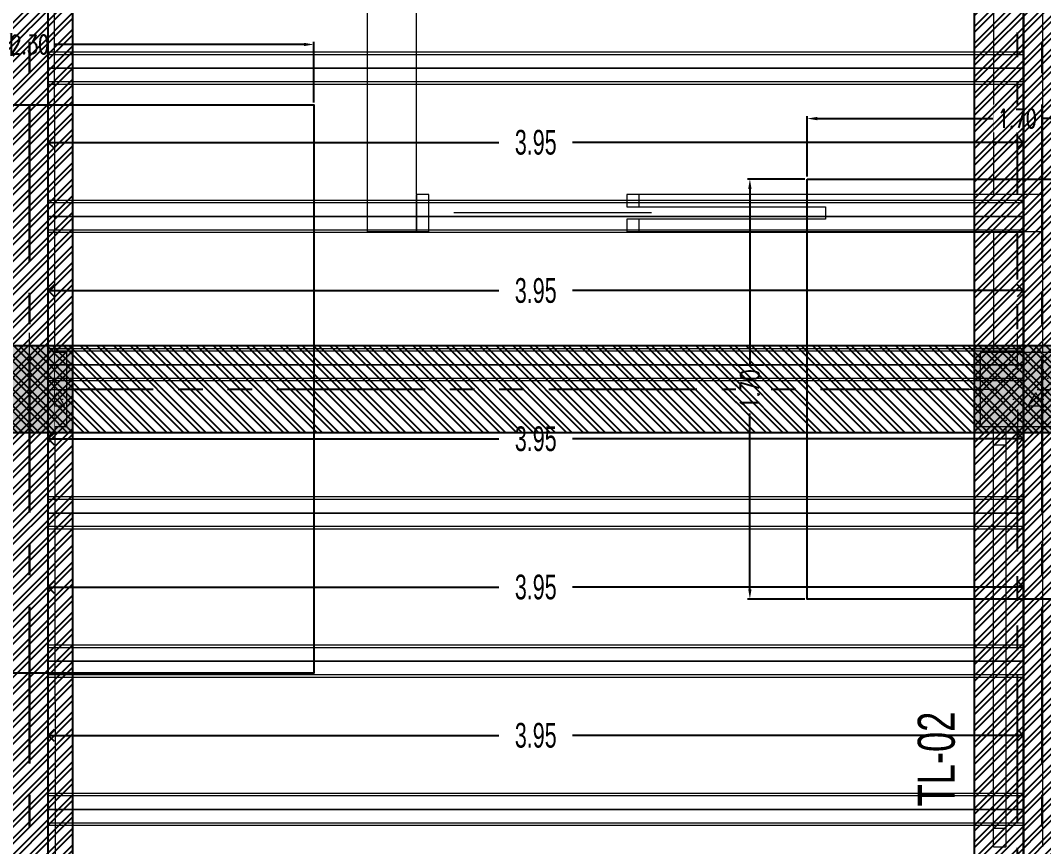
# Model space of a CAD drawing. Header units: millimetres. Extents: x 2248 to 2332, y 0 to 1240.
# Drawn here: x 2269.682 to 2273.822, y 1184.81 to 1188.153 of the extents above; entities that cross this region are included whole.
import ezdxf
from ezdxf.enums import TextEntityAlignment as Align

# ---------------------------------------------------------------- set-up
doc = ezdxf.new("R2010")
doc.units = ezdxf.units.MM
doc.set_wipeout_variables(frame=1)
for name, pattern in [('CENTERX2', [101.60000000000001, 63.5, -12.7, 12.7, -12.7]), ('CONTINUA', [0]), ('Xref_Arq. PB$0$Wipeout_Contour', [1, 0, -1]), ('Xref_Cimentación$0$HIDDEN', [0.375, 0.25, -0.125]), ('Xref_Cimentación$0$Xr-Muroscontencion$0$HIDDEN', [0.375, 0.25, -0.125]), ('Xref_Ejes$0$ACAD_ISO05W100', [33, 24, -3, 0, -3, 0, -3])]:
    doc.linetypes.add(name, pattern=pattern)
doc.layers.get('Defpoints').update_dxf_attribs({"color": 8})
for name, color, linetype, lineweight in [('02-MAKROS', 202, 'Continuous', 0), ('02-MAKROS COMP', 212, 'Continuous', 0), ('02-MAKROS-COTAS', 1, 'Continuous', 0), ('e-cadena', 6, 'CENTERX2', 30), ('Xref_Arq. PB$0$Acotación - Terreno _Pluma_Nº__1', 7, 'Continuous', 13), ('Xref_Arq. PB$0$Estructura - Muros_Pluma_Nº__1', 7, 'Continuous', 13), ('Xref_Arq. PB$0$Estructura - Vigas y Pilares_Pluma_Nº__20', 1, 'Continuous', 0), ('Xref_Arq. PB$0$Estructura - Vigas y Pilares_Pluma_Nº__28', 7, 'Continuous', 18), ('Xref_Arq. PB$0$Puertas ArchiCAD_Pluma_Nº__1', 7, 'Continuous', 13), ('Xref_Arq. PB$0$Puertas ArchiCAD_Pluma_Nº__23', 7, 'Continuous', 18), ('Xref_Arq. PB$0$Ventanas ArchiCAD_Pluma_Nº__1', 7, 'Continuous', 13), ('Xref_Arq. PB$0$Ventanas ArchiCAD_Pluma_Nº__23', 7, 'Continuous', 18)]:
    doc.layers.add(name, color=color, linetype=linetype, lineweight=lineweight)
for name, color, linetype in [('Xref_Arq. PB$0$Acotación - Terreno', 7, 'Continuous'), ('Xref_Arq. PB$0$Estructura - Muros', 7, 'Continuous'), ('Xref_Arq. PB$0$Estructura - Vigas y Pilares', 7, 'Continuous'), ('Xref_Arq. PB$0$Puertas ArchiCAD', 7, 'Continuous'), ('Xref_Arq. PB$0$Ventanas ArchiCAD', 7, 'Continuous'), ('Xref_Cimentación$0$00-ZA', 2, 'Continuous'), ('Xref_Cimentación$0$Cerramiento', 11, 'Continuous'), ('Xref_Cimentación$0$VIGA', 3, 'Continuous'), ('Xref_Cimentación$0$Xref_Pedestales$0$COLUM. PB', 140, 'Continuous'), ('Xref_Ejes$0$00-EJES', 1, 'Xref_Ejes$0$ACAD_ISO05W100')]:
    doc.layers.add(name, color=color, linetype=linetype)
for name, color, linetype, lineweight, true_color in [('Xref_Arq. PB$0$Acotación - Terreno _Pluma_Nº__3', 7, 'Continuous', 18, 0xff6600), ('Xref_Arq. PB$0$Estructura - Vigas y Pilares_Pluma_Nº__170', 7, 'Continuous', 13, 0x9f9f00), ('Xref_Arq. PB$0$Puertas ArchiCAD_Pluma_Nº__3', 7, 'Continuous', 18, 0xff6600), ('Xref_Arq. PB$0$Ventanas ArchiCAD_Pluma_Nº__3', 7, 'Continuous', 18, 0xff6600)]:
    doc.layers.add(name, color=color, linetype=linetype, lineweight=lineweight, true_color=true_color)
doc.styles.add('DIM2', font='archtitl.shx', dxfattribs={"width": 0.65})
doc.styles.add('Xref_Cimentación$0$ARIAL', font='arial.ttf', dxfattribs={"height": 2})
doc.styles.add('Xref_Cimentación$0$ROMANS', font='romans.shx', dxfattribs={"width": 0.75})
doc.styles.add('Xref_Cimentación$0$Xr-Muroscontencion$0$Romans', font='romans.shx', dxfattribs={"width": 0.7})
doc.dimstyles.new('Copy of DIM-GRAL', dxfattribs={"dimscale": 0, "dimtxt": 0.1, "dimasz": 0.05, "dimexe": 0.1, "dimexo": 0.1, "dimgap": 0.05, "dimtad": 0, "dimzin": 0, "dimdsep": 46, "dimtxsty": 'DIM2', "dimblk": 'OPEN90', "dimcen": 0.1, "dimclrd": 1, "dimclre": 8, "dimclrt": 6, "dimadec": 0, "dimazin": 0, "dimtfac": 1, "dimtmove": 0, "dimatfit": 1, "dimldrblk": 'OPEN90', "dimfxl": 1, "dimtolj": 1, "dimtzin": 0, "dimarcsym": 0})
doc.dimstyles.new('Xref_Cimentación$0$Xr-Muroscontencion$0$D20', dxfattribs={"dimtxt": 0.05, "dimasz": 0.04, "dimexe": 0.01, "dimexo": 0.01, "dimgap": 0.01, "dimtad": 0, "dimdec": 3, "dimzin": 1, "dimdsep": 46, "dimtxsty": 'Xref_Cimentación$0$Xr-Muroscontencion$0$Romans', "dimcen": 2.5, "dimclrd": 1, "dimclre": 8, "dimclrt": 7, "dimadec": 0, "dimazin": 0, "dimtfac": 1, "dimtdec": 3, "dimtmove": 1, "dimatfit": 1, "dimfxl": 1, "dimtfill": 1, "dimarcsym": 0})
pattern_1 = [(0, (0, 0), (0, 0.6235383155019811), [0.06000000238418579, -0.300000011920929]), (0, (0.1800000071525574, 0.311769145002728), (0, 0.6235383155019811), [0.06000000238418579, -0.300000011920929]), (60.00000000000002, (0, 0), (-0.540000021457672, 0.3117691577509905), [0.0600000023841858, -0.300000011920929]), (60.00000000000002, (0.3600000143051147, 0), (-0.540000021457672, 0.3117691577509905), [0.0600000023841858, -0.300000011920929]), (120, (0.06000000238418579, 0), (0.5400000214576718, 0.311769157750991), [0.06000000238418578, -0.3000000119209288]), (120, (0.4200000166893005, 0), (0.5400000214576718, 0.311769157750991), [0.06000000238418578, -0.3000000119209288]), (0, (0, 0.06000000238418579), (0, 0.1200000047683716), [0, -0.1200000047683716, 0, -0.1800000071525574]), (45, (0.06000000238418579, 0.06000000238418579), (-0.08485281711413357, 0.08485281711413359), [0, -0.09000000357627869, 0, -0.1500000059604644])]

# ---------------------------------------------------------------- blocks, each defined once
blk = doc.blocks.new('Xref_Ejes')
at = {"layer": 'Xref_Ejes$0$00-EJES', "ltscale": 0.025}
for p, q in [((16, -8.956812534497121), (16, 12.98734234368918)), ((19.99671387881888, -8.956812534497121), (19.99671387881888, 12.98734234368918)), ((-4.999727950015264, 6.000020323848294), (24.99698592880362, 6.000020323848294))]:
    blk.add_line(p, q, dxfattribs=at)
blk = doc.blocks.new('Xref_Arq. PB$0$Ventana 17_3')
at = {"layer": 'Xref_Arq. PB$0$Ventanas ArchiCAD_Pluma_Nº__1', "linetype": 'Continuous'}
for p, q in [((-0.849979286963423, 0), (-0.849979286963423, -0.05)), ((0.849979286963423, 0), (0.849979286963423, -0.05))]:
    blk.add_line(p, q, dxfattribs=at)
at = {"layer": 'Xref_Arq. PB$0$Ventanas ArchiCAD_Pluma_Nº__23', "linetype": 'Continuous'}
for p, q in [((-0.849979286963423, 0), (-0.7749792869634229, 0)), ((-0.7749792869634229, 0), (-0.7749792869634229, -0.05)), ((0.7749792869634229, -0.05), (0.7749792869634229, 0)), ((0.7749792869634229, 0), (0.849979286963423, 0)), ((-0.7749792869634229, -0.05), (-0.849979286963423, -0.05)), ((0.849979286963423, -0.05), (0.7749792869634229, -0.05))]:
    blk.add_line(p, q, dxfattribs=at)
at = {"layer": 'Xref_Arq. PB$0$Ventanas ArchiCAD_Pluma_Nº__3', "linetype": 'Continuous'}
for p, q in [((-0.849979286963423, 0), (0.849979286963423, 0)), ((-0.7749792869634229, 0), (0.7749792869634229, 0)), ((0.7749792869634229, -0.05), (-0.7749792869634229, -0.05)), ((-0.849979286963423, -0.2), (0.849979286963423, -0.2))]:
    blk.add_line(p, q, dxfattribs=at)
blk = doc.blocks.new('Xref_Arq. PB$0$Muro_11', base_point=(9.543446753684071, 8.901069527068287))
at = {"layer": 'Xref_Arq. PB$0$Estructura - Muros_Pluma_Nº__1', "linetype": 'Continuous'}
for p, q in [((9.343449823594966, 14.86189457470631), (9.39344982359496, 14.86189454895559)), ((9.39344982359496, 14.86189454895559), (9.54344982359494, 14.86189447170342))]:
    blk.add_line(p, q, dxfattribs=at)
at = {"layer": 'Xref_Arq. PB$0$Estructura - Muros_Pluma_Nº__1', "linetype": 'Continuous', "flags": 128}
for points in [[(9.543449823594969, 14.86189452671481), (9.543451502756993, 18.12231194719782)], [(9.34345139975408, 17.92231194719782), (9.34344997809923, 15.16189444394682)]]:
    blk.add_lwpolyline(points, dxfattribs=at)
at = {"layer": 'Xref_Arq. PB$0$Ventanas ArchiCAD', "color": 251, "linetype": 'Continuous', "lineweight": 13, "true_color": 0x6a6a6a, "rotation": 89.9999704918467}
blk.add_blockref('Xref_Arq. PB$0$Ventana 17_3', (9.34344938584337, 14.011915287743), dxfattribs=at)
blk = doc.blocks.new('Xref_Arq. PB$0$Muro_17', base_point=(5.245079060521462, 17.92231194719782))
at = {"color": 254, "linetype": 'Xref_Arq. PB$0$Wipeout_Contour', "lineweight": 0, "ltscale": 61.34343379900394}
blk.add_wipeout([(5.245079060521461, 17.92231194719782), (5.252021959934607, 10.77622869114957), (5.4520220543288485, 10.77622869114957), (5.445079154915702, 17.92231194719782)], dxfattribs=at).dxf.layer = 'Xref_Arq. PB$0$Estructura - Muros'
at = {"layer": 'Xref_Arq. PB$0$Estructura - Muros_Pluma_Nº__1', "linetype": 'Continuous', "flags": 128}
blk.add_lwpolyline([(5.452022054328849, 10.77622869114957), (5.445079154915703, 17.92231194719782)], dxfattribs=at)
blk = doc.blocks.new('Xref_Arq. PB$0$Puerta Corredera Empotrada 17')
at = {"layer": 'Xref_Arq. PB$0$Puertas ArchiCAD_Pluma_Nº__1', "linetype": 'Continuous'}
for p, q in [((-0.45, -0.15), (-0.45, 0)), ((0.4500000000000001, -0.04999999999999999), (0.45, 0)), ((0.45, -0.15), (0.4500000000000001, -0.1))]:
    blk.add_line(p, q, dxfattribs=at)
at = {"layer": 'Xref_Arq. PB$0$Puertas ArchiCAD_Pluma_Nº__23', "linetype": 'Continuous'}
for p, q in [((-0.4, 0), (-0.45, 0)), ((-0.45, 0), (-0.45, -0.15)), ((-0.4, -0.15), (-0.4, 0)), ((0.45, 0), (0.4, 0)), ((0.4, 0), (0.4, -0.05)), ((0.45, -0.05), (0.45, 0)), ((0.4, -0.05), (0.45, -0.05)), ((0.45, -0.1), (0.4, -0.1)), ((0.4, -0.1), (0.4, -0.15)), ((0.45, -0.15), (0.45, -0.1)), ((-0.45, -0.15), (-0.4, -0.15)), ((0.4, -0.15), (0.45, -0.15))]:
    blk.add_line(p, q, dxfattribs=at)
at = {"layer": 'Xref_Arq. PB$0$Puertas ArchiCAD_Pluma_Nº__3', "linetype": 'Continuous'}
blk.add_line((0.4999999999999999, -0.075), (-0.3, -0.075), dxfattribs=at)
blk = doc.blocks.new('Xref_Arq. PB$0$Muro_21', base_point=(6.711263086940864, 15.65214048198647))
at = {"layer": 'Xref_Arq. PB$0$Acotación - Terreno _Pluma_Nº__1', "linetype": 'Continuous'}
blk.add_line((6.911263086940864, 15.65212098844295), (6.911277707098436, 15.80212098773045), dxfattribs=at)
at = {"layer": 'Xref_Arq. PB$0$Acotación - Terreno _Pluma_Nº__1', "linetype": 'Continuous', "flags": 128}
blk.add_lwpolyline([(6.711263086940864, 15.65214048198647), (6.911263105462973, 15.65212098844114)], dxfattribs=at)
at = {"color": 254, "linetype": 'Xref_Arq. PB$0$Wipeout_Contour', "lineweight": 0, "ltscale": 143.2509865777194}
blk.add_wipeout([(7.811263081334971, 15.652033245993533), (9.445486461014333, 15.65187398347327), (9.445501096606792, 15.801873975763803), (7.81127771692743, 15.802033262636133), (7.811272822161898, 15.7520332570886), (8.566272823132625, 15.75195968949323), (8.566267952719162, 15.701959683945697), (7.811267951748435, 15.702033275893134)], dxfattribs=at).dxf.layer = 'Xref_Arq. PB$0$Acotación - Terreno'
at = {"layer": 'Xref_Arq. PB$0$Acotación - Terreno _Pluma_Nº__1', "linetype": 'Continuous'}
for p, q in [((7.811272829437598, 15.75203326702252), (7.811277702823456, 15.80203326678502)), ((7.811263082665884, 15.65203326749752), (7.811267956051742, 15.70203326726002))]:
    blk.add_line(p, q, dxfattribs=at)
at = {"layer": 'Xref_Arq. PB$0$Acotación - Terreno _Pluma_Nº__1', "linetype": 'Continuous', "flags": 128}
for points in [[(9.445501096606792, 15.80187398276077), (7.811277689532724, 15.80203326678632)], [(9.44548647644922, 15.65187398347327), (9.445501096606792, 15.80187398276077)], [(7.811263066574151, 15.65203326749909), (9.44548647644922, 15.65187398347327)]]:
    blk.add_lwpolyline(points, dxfattribs=at)
at = {"layer": 'Xref_Arq. PB$0$Acotación - Terreno _Pluma_Nº__3', "linetype": 'Continuous'}
for p, q in [((7.811272829437598, 15.75203326702252), (8.566272825851366, 15.75195967889608)), ((8.566272825851366, 15.75195967889608), (8.566267952465507, 15.70195967913358)), ((8.566267952465507, 15.70195967913358), (7.811267956051742, 15.70203326726002))]:
    blk.add_line(p, q, dxfattribs=at)
at = {"layer": 'Xref_Arq. PB$0$Puertas ArchiCAD', "linetype": 'Continuous', "rotation": 359.9944155111601}
blk.add_blockref('Xref_Arq. PB$0$Puerta Corredera Empotrada 17', (7.361277704960946, 15.80207712725774), dxfattribs=at)
blk = doc.blocks.new('Xref_Arq. PB$0$Muro_24', base_point=(6.711263086940864, 17.92231194719782))
at = {"color": 254, "linetype": 'Xref_Arq. PB$0$Wipeout_Contour', "lineweight": 0, "ltscale": 72.66742531870159}
blk.add_wipeout([(6.711263086940865, 17.92231194719782), (6.711263086940865, 15.65214048198647), (6.911263086940865, 15.802120989155448), (6.911263086940865, 17.92231194719782)], dxfattribs=at).dxf.layer = 'Xref_Arq. PB$0$Estructura - Muros'
at = {"layer": 'Xref_Arq. PB$0$Estructura - Muros_Pluma_Nº__1', "linetype": 'Continuous', "flags": 128}
for points in [[(6.711263086940864, 17.92231194719782), (6.711263086940864, 15.65214048198647)], [(6.911263086940864, 15.80212098915545), (6.911263086940864, 17.92231194719782)]]:
    blk.add_lwpolyline(points, dxfattribs=at)
blk = doc.blocks.new('Xref_Arq. PB$0$Pilar_10', base_point=(9.342101290621251, 15.01189448774401))
at = {"color": 254, "linetype": 'Xref_Arq. PB$0$Wipeout_Contour', "lineweight": 0, "ltscale": 70.74119703305567}
blk.add_wipeout([(9.492101290621253, 15.161894487744), (9.192101290621252, 15.161894487744), (9.192101290621252, 14.861894487744), (9.492101290621253, 14.861894487744)], dxfattribs=at).dxf.layer = 'Xref_Arq. PB$0$Estructura - Vigas y Pilares'
at = {"layer": 'Xref_Arq. PB$0$Estructura - Vigas y Pilares_Pluma_Nº__170', "linetype": 'Continuous'}
h = blk.add_hatch(dxfattribs=at)
h.set_pattern_fill('HORMIGÓN_ARMADO', color=256, style=0, pattern_type=2)
h.set_pattern_definition(pattern_1)
h.paths.add_polyline_path([(9.49210129062125, 15.16189448774401), (9.192101290621252, 15.16189448774401), (9.192101290621252, 14.861894487744), (9.49210129062125, 14.861894487744)])
at = {"layer": 'Xref_Arq. PB$0$Estructura - Vigas y Pilares_Pluma_Nº__20', "linetype": 'Continuous'}
for p, q in [((9.342101290621251, 15.09189448774401), (9.342101290621251, 15.24189448774401)), ((9.262101290621253, 15.01189448774401), (9.11210129062125, 15.01189448774401)), ((9.42210129062125, 15.01189448774401), (9.572101290621251, 15.01189448774401)), ((9.342101290621251, 14.931894487744), (9.342101290621251, 14.781894487744))]:
    blk.add_line(p, q, dxfattribs=at)
at = {"layer": 'Xref_Arq. PB$0$Estructura - Vigas y Pilares_Pluma_Nº__28', "linetype": 'Continuous'}
for p, q in [((9.49210129062125, 15.16189448774401), (9.192101290621252, 15.16189448774401)), ((9.192101290621252, 15.16189448774401), (9.192101290621252, 14.861894487744)), ((9.49210129062125, 14.861894487744), (9.49210129062125, 15.16189448774401)), ((9.192101290621252, 14.861894487744), (9.49210129062125, 14.861894487744))]:
    blk.add_line(p, q, dxfattribs=at)
blk = doc.blocks.new('Xref_Arq. PB$0$Pilar_11', base_point=(5.34538741180237, 15.01227678960536))
at = {"layer": 'Xref_Arq. PB$0$Estructura - Vigas y Pilares_Pluma_Nº__20', "linetype": 'Continuous'}
for p, q in [((5.345387411802371, 15.09227678960536), (5.345387411802371, 15.24227678960536)), ((5.345387411802371, 14.93227678960536), (5.345387411802371, 14.78227678960536))]:
    blk.add_line(p, q, dxfattribs=at)
at = {"color": 254, "linetype": 'Xref_Arq. PB$0$Wipeout_Contour', "lineweight": 0, "ltscale": 63.6044589415622}
blk.add_wipeout([(5.1953874118023675, 15.16227678495165), (5.1953874118023675, 14.862276801059599), (5.248052144002568, 14.862276801059599), (5.247760694447937, 15.16227678495165)], dxfattribs=at).dxf.layer = 'Xref_Arq. PB$0$Estructura - Vigas y Pilares'
at = {"color": 254, "linetype": 'Xref_Arq. PB$0$Wipeout_Contour', "lineweight": 0, "ltscale": 63.93575045018731}
blk.add_wipeout([(5.495387395694422, 15.16227678495165), (5.4477606837093075, 15.16227678495165), (5.448052239748978, 14.862276801059599), (5.495387395694422, 14.862276801059599)], dxfattribs=at).dxf.layer = 'Xref_Arq. PB$0$Estructura - Vigas y Pilares'
at = {"layer": 'Xref_Arq. PB$0$Estructura - Vigas y Pilares_Pluma_Nº__170', "linetype": 'Continuous'}
h = blk.add_hatch(dxfattribs=at)
h.set_pattern_fill('HORMIGÓN_ARMADO', color=256, style=0, pattern_type=2)
h.set_pattern_definition(pattern_1)
h.paths.add_polyline_path([(5.195387411802368, 15.16227678495165), (5.195387411802368, 14.8622768010596), (5.248052144002569, 14.8622768010596), (5.247760694447939, 15.16227678495165)])
h = blk.add_hatch(dxfattribs=at)
h.set_pattern_fill('HORMIGÓN_ARMADO', color=256, style=0, pattern_type=2)
h.set_pattern_definition(pattern_1)
h.paths.add_polyline_path([(5.495387395694422, 15.16227678495165), (5.447760683709308, 15.16227678495165), (5.448052239748979, 14.8622768010596), (5.495387395694422, 14.8622768010596)])
at = {"layer": 'Xref_Arq. PB$0$Estructura - Vigas y Pilares_Pluma_Nº__20', "linetype": 'Continuous'}
for p, q in [((5.265387411802369, 15.01227678960536), (5.11538741180237, 15.01227678960536)), ((5.425387411802369, 15.01227678960536), (5.575387411802367, 15.01227678960536))]:
    blk.add_line(p, q, dxfattribs=at)
at = {"layer": 'Xref_Arq. PB$0$Estructura - Vigas y Pilares_Pluma_Nº__28', "linetype": 'Continuous'}
for p, q in [((5.195387411802368, 15.16227678495165), (5.195387411802368, 14.8622768010596)), ((5.247760694447939, 15.16227678495165), (5.195387411802368, 15.16227678495165)), ((5.495387395694422, 15.16227678495165), (5.447760683709308, 15.16227678495165)), ((5.495387395694422, 14.8622768010596), (5.495387395694422, 15.16227678495165)), ((5.195387411802368, 14.8622768010596), (5.248052144002569, 14.8622768010596)), ((5.448052239748979, 14.8622768010596), (5.495387395694422, 14.8622768010596))]:
    blk.add_line(p, q, dxfattribs=at)
blk = doc.blocks.new('Xref_Arq. PB')
at = {"layer": 'Xref_Arq. PB$0$Estructura - Muros'}
for name, p in [('Xref_Arq. PB$0$Muro_11', (20.10011013014882, -0.1128544310409998)), ('Xref_Arq. PB$0$Muro_17', (15.89969164871909, 8.908385076542547))]:
    blk.add_blockref(name, p, dxfattribs=at)
at = {"layer": 'Xref_Arq. PB$0$Acotación - Terreno'}
blk.add_blockref('Xref_Arq. PB$0$Muro_21', (17.36587567513849, 6.638213611331199), dxfattribs=at)
at = {"layer": 'Xref_Arq. PB$0$Estructura - Vigas y Pilares'}
for name, p in [('Xref_Arq. PB$0$Pilar_11', (16, 5.998349918950094)), ('Xref_Arq. PB$0$Pilar_10', (19.99671387881888, 5.997967617088737))]:
    blk.add_blockref(name, p, dxfattribs=at)
at = {"layer": 'Xref_Arq. PB$0$Estructura - Muros'}
blk.add_blockref('Xref_Arq. PB$0$Muro_24', (17.36587567513849, 8.908385076542547), dxfattribs=at)
blk = doc.blocks.new('*U115')
at = {"ltscale": 0.025, "true_color": 0x636466}
h = blk.add_hatch(color=251, dxfattribs=at)
h.dxf.hatch_style = 1
h.paths.add_polyline_path([(-0.1250000000000003, -0.07499999999999929), (0.2249999999999996, -0.07499999999999929), (0.2249999999999996, 0.2750000000000007), (-0.1250000000000003, 0.2750000000000007)])
at = {"color": 251, "linetype": 'ByBlock', "ltscale": 0.025, "true_color": 0x636466}
blk.add_lwpolyline([(-0.1250000000000003, -0.07499999999999929), (0.2249999999999996, -0.07499999999999929), (0.2249999999999996, 0.2750000000000007), (-0.1250000000000003, 0.2750000000000007)], close=True, dxfattribs=at)
blk = doc.blocks.new('Xref_Cimentación$0$Xref_Pedestales')
at = {"layer": 'Xref_Cimentación$0$Xref_Pedestales$0$COLUM. PB', "ltscale": 0.025}
for p in [(15.95, 5.900020323848293), (19.94671387881888, 5.900020323848293)]:
    blk.add_blockref('*U115', p, dxfattribs=at)
blk = doc.blocks.new('*D124')
at = {"layer": 'Defpoints', "color": 0, "transparency": 16777216}
for p in [(19.14671387881889, 6.850020323848313), (18.91443184784381, 5.150020323848311), (19.14671387881889, 5.150020323848311)]:
    blk.add_point(p, dxfattribs=at)
at = {"layer": 'Xref_Cimentación$0$00-ZA', "color": 8, "linetype": 'Xref_Cimentación$0$Xr-Muroscontencion$0$HIDDEN', "lineweight": -2, "transparency": 16777216}
for p, q in [((19.13671387881888, 6.850020323848313), (18.90443184784381, 6.850020323848313)), ((19.13671387881888, 5.150020323848311), (18.90443184784381, 5.150020323848311))]:
    blk.add_line(p, q, dxfattribs=at)
at = {"layer": 'Xref_Cimentación$0$00-ZA', "color": 1, "lineweight": -2, "transparency": 16777216}
for p, q in [((18.91443184784381, 6.810020323848313), (18.91443184784381, 6.086270323848312)), ((18.91443184784381, 5.190020323848311), (18.91443184784381, 5.913770323848312))]:
    blk.add_line(p, q, dxfattribs=at)
at = {"layer": 'Xref_Cimentación$0$00-ZA', "color": 1, "transparency": 16777216}
for points in [[(18.90776518117714, 6.810020323848313), (18.92109851451048, 6.810020323848313), (18.91443184784381, 6.850020323848313)], [(18.90776518117714, 5.190020323848311), (18.92109851451048, 5.190020323848311), (18.91443184784381, 5.150020323848311)]]:
    blk.add_solid(points, dxfattribs=at)
at = {"layer": 'Xref_Cimentación$0$00-ZA', "color": 7, "transparency": 16777216, "insert": (18.9144318478438, 6.000020323848306), "char_height": 0.075, "attachment_point": 5, "rotation": 90, "style": 'Xref_Cimentación$0$Xr-Muroscontencion$0$Romans', "bg_fill": 3, "box_fill_scale": 1.25, "bg_fill_color": 256, "bg_fill_true_color": 13158600, "bg_fill_transparency": 0}
blk.add_mtext('1.70', dxfattribs=at)
blk = doc.blocks.new('*D125')
at = {"layer": 'Defpoints', "color": 0, "transparency": 16777216}
for p in [(20.84671387881888, 7.094793727168882), (19.14671387881888, 6.85002032384831), (20.84671387881888, 6.85002032384831)]:
    blk.add_point(p, dxfattribs=at)
at = {"layer": 'Xref_Cimentación$0$00-ZA', "color": 8, "linetype": 'Xref_Cimentación$0$Xr-Muroscontencion$0$HIDDEN', "lineweight": -2, "transparency": 16777216}
for p, q in [((19.14671387881888, 6.86002032384831), (19.14671387881888, 7.104793727168881)), ((20.84671387881888, 6.86002032384831), (20.84671387881888, 7.104793727168881))]:
    blk.add_line(p, q, dxfattribs=at)
at = {"layer": 'Xref_Cimentación$0$00-ZA', "color": 1, "lineweight": -2, "transparency": 16777216}
for p, q in [((19.18671387881888, 7.094793727168882), (19.91046387881888, 7.094793727168882)), ((20.80671387881888, 7.094793727168882), (20.08296387881888, 7.094793727168882))]:
    blk.add_line(p, q, dxfattribs=at)
at = {"layer": 'Xref_Cimentación$0$00-ZA', "color": 1, "transparency": 16777216}
for points in [[(19.18671387881888, 7.101460393835549), (19.18671387881888, 7.088127060502215), (19.14671387881888, 7.094793727168882)], [(20.80671387881888, 7.101460393835549), (20.80671387881888, 7.088127060502215), (20.84671387881888, 7.094793727168882)]]:
    blk.add_solid(points, dxfattribs=at)
at = {"layer": 'Xref_Cimentación$0$00-ZA', "color": 7, "transparency": 16777216, "insert": (19.99671387881888, 7.094793727168882), "char_height": 0.075, "attachment_point": 5, "style": 'Xref_Cimentación$0$Xr-Muroscontencion$0$Romans', "bg_fill": 3, "box_fill_scale": 1.25, "bg_fill_color": 256, "bg_fill_true_color": 13158600, "bg_fill_transparency": 0}
blk.add_mtext('1.70', dxfattribs=at)
blk = doc.blocks.new('*D136')
at = {"layer": 'Defpoints', "color": 0, "transparency": 16777216}
for p in [(17.15, 7.394793727168866), (14.85, 7.150020323848294), (17.15, 7.150020323848294)]:
    blk.add_point(p, dxfattribs=at)
at = {"layer": 'Xref_Cimentación$0$00-ZA', "color": 8, "linetype": 'Xref_Cimentación$0$Xr-Muroscontencion$0$HIDDEN', "lineweight": -2, "transparency": 16777216}
for p, q in [((14.85, 7.160020323848293), (14.85, 7.404793727168865)), ((17.15, 7.160020323848293), (17.15, 7.404793727168865))]:
    blk.add_line(p, q, dxfattribs=at)
at = {"layer": 'Xref_Cimentación$0$00-ZA', "color": 1, "lineweight": -2, "transparency": 16777216}
for p, q in [((14.89, 7.394793727168866), (15.91, 7.394793727168866)), ((17.11, 7.394793727168866), (16.09, 7.394793727168866))]:
    blk.add_line(p, q, dxfattribs=at)
at = {"layer": 'Xref_Cimentación$0$00-ZA', "color": 1, "transparency": 16777216}
for points in [[(14.89, 7.401460393835532), (14.89, 7.388127060502199), (14.85, 7.394793727168866)], [(17.11, 7.401460393835532), (17.11, 7.388127060502199), (17.15, 7.394793727168866)]]:
    blk.add_solid(points, dxfattribs=at)
at = {"layer": 'Xref_Cimentación$0$00-ZA', "color": 7, "transparency": 16777216, "insert": (16, 7.394793727168866), "char_height": 0.075, "attachment_point": 5, "style": 'Xref_Cimentación$0$Xr-Muroscontencion$0$Romans', "bg_fill": 3, "box_fill_scale": 1.25, "bg_fill_color": 256, "bg_fill_true_color": 13158600, "bg_fill_transparency": 0}
blk.add_mtext('2.30', dxfattribs=at)
blk = doc.blocks.new('*U116')
at = {"layer": 'Xref_Cimentación$0$VIGA', "ltscale": 0.025, "transparency": 33554559}
h = blk.add_hatch(dxfattribs=at)
h.set_pattern_fill('ANSI32', color=250, scale=0.005, angle=-90.00000000000001)
h.set_pattern_definition([(315, (14.22672716656352, 0.1999999999999936), (0.03367596045400933, 0.03367596045400932), []), (315, (14.22672716656352, 0.1775493499999936), (0.03367596045400933, 0.03367596045400932), [])])
h.paths.add_polyline_path([(15.99671387881888, 0.2749999999999945), (-0.3500000000000001, 0.2749999999999965), (-0.3500000000000001, -0.0750000000000006), (15.99671387881888, -0.07500000000000259)])
at = {"layer": 'Defpoints', "ltscale": 0.025}
blk.add_line((15.64671387881888, 0.2749999999999935), (15.64671387881888, -0.07500000000000356), dxfattribs=at)
at = {"layer": 'Xref_Cimentación$0$VIGA', "ltscale": 0.025}
for p, q in [((15.99671387881888, 0.2749999999999945), (-0.3500000000000001, 0.2750000000000009)), ((-0.3500000000000001, -0.0750000000000006), (15.99671387881888, -0.07500000000000259))]:
    blk.add_line(p, q, dxfattribs=at)
at = {"layer": 'Defpoints', "color": 30, "ltscale": 0.025, "style": 'Xref_Cimentación$0$ROMANS', "width": 0.7, "flags": 2}
blk.add_attdef('LONGITUD', text='', height=0.05, dxfattribs=at).set_placement((0.2249999999999997, 0.1999999999999969), align=Align.MIDDLE_CENTER)
blk.add_attdef('ANCHO', text='', height=0.03, rotation=270, dxfattribs=at).set_placement((15.57067192997865, 0.1999999999999935), align=Align.MIDDLE_CENTER)
at = {"layer": 'Xref_Cimentación$0$VIGA', "ltscale": 0.025, "style": 'Xref_Cimentación$0$ARIAL', "width": 0.7, "flags": 8}
blk.add_attdef('V-00', text='', height=0.1500000000000003, dxfattribs=at).set_placement((5.823809597725183, 0.4280395085140499), align=Align.MIDDLE_CENTER)
blk = doc.blocks.new('*U118')
at = {"layer": 'Xref_Cimentación$0$VIGA', "ltscale": 0.025, "transparency": 33554559}
h = blk.add_hatch(dxfattribs=at)
h.set_pattern_fill('ANSI32', color=250, scale=0.005, angle=-90.00000000000001)
h.set_pattern_definition([(315, (7.238398369362045, 0.1999999999999951), (0.03367596045400933, 0.03367596045400932), []), (315, (7.238398369362045, 0.1775493499999951), (0.03367596045400933, 0.03367596045400932), [])])
h.paths.add_polyline_path([(9.0083850816174, 0.274999999999996), (-0.3500000000000001, 0.2749999999999965), (-0.3500000000000001, -0.0750000000000006), (9.0083850816174, -0.07500000000000104)])
at = {"layer": 'Xref_Cimentación$0$VIGA', "ltscale": 0.025}
for p, q in [((9.0083850816174, 0.274999999999996), (-0.3500000000000001, 0.2750000000000009)), ((-0.3500000000000001, -0.0750000000000006), (9.0083850816174, -0.07500000000000104))]:
    blk.add_line(p, q, dxfattribs=at)
at = {"layer": 'Defpoints', "color": 30, "ltscale": 0.025, "style": 'Xref_Cimentación$0$ROMANS', "width": 0.7, "flags": 2}
blk.add_attdef('LONGITUD', text='', height=0.05, dxfattribs=at).set_placement((0.2249999999999997, 0.1999999999999969), align=Align.MIDDLE_CENTER)
blk.add_attdef('ANCHO', text='', height=0.03, rotation=270, dxfattribs=at).set_placement((8.58234313277717, 0.199999999999995), align=Align.MIDDLE_CENTER)
at = {"layer": 'Xref_Cimentación$0$VIGA', "ltscale": 0.025, "style": 'Xref_Cimentación$0$ARIAL', "width": 0.7, "flags": 8}
blk.add_attdef('V-00', text='', height=0.1500000000000003, dxfattribs=at).set_placement((4.328002138533881, 0.4280395085140489), align=Align.MIDDLE_CENTER)
at = {"color": 8, "linetype": 'Xref_Cimentación$0$HIDDEN'}
blk.add_wipeout([(4.091692540808699, 0.5024999999999974), (4.104192540808699, 0.5149999999999975), (4.5541925408087005, 0.5149999999999973), (4.566692540808701, 0.5024999999999973), (4.566692540808701, 0.35249999999999704), (4.5541925408087005, 0.33999999999999697), (4.104192540808699, 0.3399999999999971), (4.091692540808699, 0.35249999999999715)], dxfattribs=at).dxf.layer = 'Defpoints'
blk = doc.blocks.new('_Open90')
at = {"color": 0, "linetype": 'ByBlock', "lineweight": -2}
for p, q in [((0, 0), (-1, 0)), ((-0.5, 0.5), (0, 0)), ((0, 0), (-0.5, -0.5))]:
    blk.add_line(p, q, dxfattribs=at)
blk = doc.blocks.new('*D656')
at = {"layer": '02-MAKROS-COTAS', "color": 1, "lineweight": -2, "transparency": 16777216}
for p, q in [((2269.844845015987, 1187.659523844286), (2271.618365494166, 1187.659523844286)), ((2273.689981210441, 1187.659523844286), (2271.916460732261, 1187.659523844286))]:
    blk.add_line(p, q, dxfattribs=at)
at = {"layer": 'Defpoints', "color": 0, "lineweight": -2, "transparency": 16777216}
for p in [(2269.794845015987, 1187.659523844286), (2273.739981210441, 1187.659523844286), (2273.739981210441, 1187.659523844286)]:
    blk.add_point(p, dxfattribs=at)
at = {"layer": '02-MAKROS-COTAS', "color": 1, "lineweight": -2, "transparency": 16777216, "xscale": 0.05, "yscale": 0.05, "zscale": 0.05, "rotation": 180}
blk.add_blockref('_Open90', (2269.794845015987, 1187.659523844286), dxfattribs=at)
at = {"layer": '02-MAKROS-COTAS', "color": 1, "lineweight": -2, "transparency": 16777216, "xscale": 0.05, "yscale": 0.05, "zscale": 0.05}
blk.add_blockref('_Open90', (2273.739981210441, 1187.659523844286), dxfattribs=at)
at = {"layer": '02-MAKROS-COTAS', "color": 6, "transparency": 16777216, "insert": (2271.767413113214, 1187.659523844286), "char_height": 0.1, "attachment_point": 5, "style": 'DIM2'}
blk.add_mtext('\\A1;3.95', dxfattribs=at)
blk = doc.blocks.new('*D657')
at = {"layer": '02-MAKROS-COTAS', "color": 1, "lineweight": -2, "transparency": 16777216}
for p, q in [((2269.844845015987, 1187.059523844286), (2271.618365494166, 1187.059523844286)), ((2273.689981210441, 1187.059523844286), (2271.916460732261, 1187.059523844286))]:
    blk.add_line(p, q, dxfattribs=at)
at = {"layer": 'Defpoints', "color": 0, "lineweight": -2, "transparency": 16777216}
for p in [(2269.794845015987, 1187.059523844286), (2273.739981210441, 1187.059523844286), (2273.739981210441, 1187.059523844286)]:
    blk.add_point(p, dxfattribs=at)
at = {"layer": '02-MAKROS-COTAS', "color": 1, "lineweight": -2, "transparency": 16777216, "xscale": 0.05, "yscale": 0.05, "zscale": 0.05, "rotation": 180}
blk.add_blockref('_Open90', (2269.794845015987, 1187.059523844286), dxfattribs=at)
at = {"layer": '02-MAKROS-COTAS', "color": 1, "lineweight": -2, "transparency": 16777216, "xscale": 0.05, "yscale": 0.05, "zscale": 0.05}
blk.add_blockref('_Open90', (2273.739981210441, 1187.059523844286), dxfattribs=at)
at = {"layer": '02-MAKROS-COTAS', "color": 6, "transparency": 16777216, "insert": (2271.767413113214, 1187.059523844286), "char_height": 0.1, "attachment_point": 5, "style": 'DIM2'}
blk.add_mtext('\\A1;3.95', dxfattribs=at)
blk = doc.blocks.new('*D658')
at = {"layer": '02-MAKROS-COTAS', "color": 1, "lineweight": -2, "transparency": 16777216}
for p, q in [((2269.844845015987, 1186.459523844286), (2271.618365494166, 1186.459523844286)), ((2273.689981210441, 1186.459523844286), (2271.916460732261, 1186.459523844286))]:
    blk.add_line(p, q, dxfattribs=at)
at = {"layer": 'Defpoints', "color": 0, "lineweight": -2, "transparency": 16777216}
for p in [(2269.794845015987, 1186.459523844286), (2273.739981210441, 1186.459523844286), (2273.739981210441, 1186.459523844286)]:
    blk.add_point(p, dxfattribs=at)
at = {"layer": '02-MAKROS-COTAS', "color": 1, "lineweight": -2, "transparency": 16777216, "xscale": 0.05, "yscale": 0.05, "zscale": 0.05, "rotation": 180}
blk.add_blockref('_Open90', (2269.794845015987, 1186.459523844286), dxfattribs=at)
at = {"layer": '02-MAKROS-COTAS', "color": 1, "lineweight": -2, "transparency": 16777216, "xscale": 0.05, "yscale": 0.05, "zscale": 0.05}
blk.add_blockref('_Open90', (2273.739981210441, 1186.459523844286), dxfattribs=at)
at = {"layer": '02-MAKROS-COTAS', "color": 6, "transparency": 16777216, "insert": (2271.767413113214, 1186.459523844286), "char_height": 0.1, "attachment_point": 5, "style": 'DIM2'}
blk.add_mtext('\\A1;3.95', dxfattribs=at)
blk = doc.blocks.new('*D659')
at = {"layer": '02-MAKROS-COTAS', "color": 1, "lineweight": -2, "transparency": 16777216}
for p, q in [((2269.844845015987, 1185.859523844287), (2271.618365494166, 1185.859523844287)), ((2273.689981210441, 1185.859523844287), (2271.916460732261, 1185.859523844287))]:
    blk.add_line(p, q, dxfattribs=at)
at = {"layer": 'Defpoints', "color": 0, "lineweight": -2, "transparency": 16777216}
for p in [(2269.794845015987, 1185.859523844287), (2273.739981210441, 1185.859523844287), (2273.739981210441, 1185.859523844287)]:
    blk.add_point(p, dxfattribs=at)
at = {"layer": '02-MAKROS-COTAS', "color": 1, "lineweight": -2, "transparency": 16777216, "xscale": 0.05, "yscale": 0.05, "zscale": 0.05, "rotation": 180}
blk.add_blockref('_Open90', (2269.794845015987, 1185.859523844287), dxfattribs=at)
at = {"layer": '02-MAKROS-COTAS', "color": 1, "lineweight": -2, "transparency": 16777216, "xscale": 0.05, "yscale": 0.05, "zscale": 0.05}
blk.add_blockref('_Open90', (2273.739981210441, 1185.859523844287), dxfattribs=at)
at = {"layer": '02-MAKROS-COTAS', "color": 6, "transparency": 16777216, "insert": (2271.767413113214, 1185.859523844287), "char_height": 0.1, "attachment_point": 5, "style": 'DIM2'}
blk.add_mtext('\\A1;3.95', dxfattribs=at)
blk = doc.blocks.new('*D660')
at = {"layer": '02-MAKROS-COTAS', "color": 1, "lineweight": -2, "transparency": 16777216}
for p, q in [((2269.844845015987, 1185.259523844286), (2271.618365494166, 1185.259523844286)), ((2273.689981210441, 1185.259523844286), (2271.916460732261, 1185.259523844286))]:
    blk.add_line(p, q, dxfattribs=at)
at = {"layer": 'Defpoints', "color": 0, "lineweight": -2, "transparency": 16777216}
for p in [(2269.794845015987, 1185.259523844286), (2273.739981210441, 1185.259523844286), (2273.739981210441, 1185.259523844286)]:
    blk.add_point(p, dxfattribs=at)
at = {"layer": '02-MAKROS-COTAS', "color": 1, "lineweight": -2, "transparency": 16777216, "xscale": 0.05, "yscale": 0.05, "zscale": 0.05, "rotation": 180}
blk.add_blockref('_Open90', (2269.794845015987, 1185.259523844286), dxfattribs=at)
at = {"layer": '02-MAKROS-COTAS', "color": 1, "lineweight": -2, "transparency": 16777216, "xscale": 0.05, "yscale": 0.05, "zscale": 0.05}
blk.add_blockref('_Open90', (2273.739981210441, 1185.259523844286), dxfattribs=at)
at = {"layer": '02-MAKROS-COTAS', "color": 6, "transparency": 16777216, "insert": (2271.767413113214, 1185.259523844286), "char_height": 0.1, "attachment_point": 5, "style": 'DIM2'}
blk.add_mtext('\\A1;3.95', dxfattribs=at)
blk = doc.blocks.new('Xref_Cimentación')
at = {"layer": 'Xref_Cimentación$0$00-ZA'}
blk.add_lwpolyline([(14.85, 7.150020323848294), (17.15, 7.150020323848294), (17.15, 4.850020323848294), (14.85, 4.850020323848294)], close=True, dxfattribs=at)
blk.add_lwpolyline([(19.14671387881888, 6.850020323848293), (20.84671387881888, 6.850020323848293), (20.84671387881888, 5.150020323848293), (19.14671387881888, 5.150020323848293), (19.14671387881888, 6.850020323848293)], dxfattribs=at)
at = {"layer": 'Xref_Cimentación$0$Cerramiento'}
blk.add_blockref('Xref_Cimentación$0$Xref_Pedestales', (0, 0), dxfattribs=at)
at = {"layer": 'Xref_Cimentación$0$00-ZA'}
dim = blk.add_linear_dim(base=(17.15, 7.394793727168866), p1=(14.85, 7.150020323848294), p2=(17.15, 7.150020323848294), dimstyle='Xref_Cimentación$0$Xr-Muroscontencion$0$D20', override={"dimtxt": 0.075, "dimdec": 2}, dxfattribs=at)
dim.commit()
dim.dimension.update_dxf_attribs({"geometry": '*D136', "text_midpoint": (16, 7.394793727168866)})
dim = blk.add_linear_dim(base=(18.91443184784381, 5.150020323848311), p1=(19.14671387881888, 6.85002032384831), p2=(19.14671387881888, 5.15002032384831), angle=90, dimstyle='Xref_Cimentación$0$Xr-Muroscontencion$0$D20', override={"dimtxt": 0.075, "dimdec": 2}, dxfattribs=at)
dim.commit()
dim.dimension.update_dxf_attribs({"geometry": '*D124', "text_midpoint": (18.9144318478438, 6.000020323848306)})
at = {"ltscale": 0.025}
blk.add_blockref('*U116', (4.174999999999999, 5.900020323848294), dxfattribs=at)
at = {"layer": 'Xref_Cimentación$0$00-ZA'}
dim = blk.add_linear_dim(base=(20.84671387881888, 7.094793727168882), p1=(19.14671387881888, 6.85002032384831), p2=(20.84671387881888, 6.85002032384831), dimstyle='Xref_Cimentación$0$Xr-Muroscontencion$0$D20', override={"dimtxt": 0.075, "dimdec": 2}, dxfattribs=at)
dim.commit()
dim.dimension.update_dxf_attribs({"geometry": '*D125', "text_midpoint": (19.99671387881888, 7.094793727168882)})
at = {"ltscale": 0.025, "rotation": 90}
blk.add_blockref('*U118', (16.1, 0.1749999999999998), dxfattribs=at)
at = {"ltscale": 0.025}
ref = blk.add_blockref('*U118', (20.09671387881888, 0.1749999999999998), dxfattribs=dict(at, rotation=90))
ref.add_attrib('V-00', 'TL-02', dxfattribs={"layer": 'Xref_Cimentación$0$VIGA', "ltscale": 0.025, "height": 0.1500000000000003, "rotation": 90, "style": 'Xref_Cimentación$0$ARIAL', "width": 0.7}).set_placement((19.66867437030483, 4.503002138533883), align=Align.MIDDLE_CENTER)

msp = doc.modelspace()

# ---------------------------------------------------------------- block references
msp.add_blockref('Xref_Ejes', (2253.719498737637, 1180.66113875716))

# ---------------------------------------------------------------- next in the draw order: block references
msp.add_blockref('Xref_Arq. PB', (2253.719498737637, 1180.66113875716))

# ---------------------------------------------------------------- next in the draw order: block references
msp.add_blockref('Xref_Cimentación', (2253.719498737637, 1180.66113875716))

# ---------------------------------------------------------------- next in the draw order: linework, layer by layer
at = {"layer": '02-MAKROS', "color": 102}
for points in [[(2273.739981210441, 1187.959523844287), (2273.739981210441, 1188.559523844287), (2269.794845015987, 1188.559523844287), (2269.794845015987, 1187.959523844287)], [(2273.739981210441, 1187.359523844287), (2273.739981210441, 1187.959523844287), (2269.794845015987, 1187.959523844287), (2269.794845015987, 1187.359523844287)], [(2273.739981210441, 1186.759523844287), (2273.739981210441, 1187.359523844287), (2269.794845015987, 1187.359523844287), (2269.794845015987, 1186.759523844287)], [(2273.739981210441, 1186.159523844287), (2273.739981210441, 1186.759523844287), (2269.794845015987, 1186.759523844287), (2269.794845015987, 1186.159523844287)], [(2273.739981210441, 1185.559523844287), (2273.739981210441, 1186.159523844287), (2269.794845015987, 1186.159523844287), (2269.794845015987, 1185.559523844287)], [(2273.739981210441, 1184.959523844287), (2273.739981210441, 1185.559523844287), (2269.794845015987, 1185.559523844287), (2269.794845015987, 1184.959523844287)], [(2273.739981210441, 1184.359523844287), (2273.739981210441, 1184.959523844287), (2269.794845015987, 1184.959523844287), (2269.794845015987, 1184.359523844287)]]:
    msp.add_lwpolyline(points, close=True, dxfattribs=at)
at = {"layer": '02-MAKROS COMP', "color": 122}
for p, q in [((2273.739981210441, 1188.02452384437), (2269.794845015987, 1188.02452384437)), ((2273.739981210441, 1188.014523844128), (2269.794845015987, 1188.014523844128)), ((2273.739981210441, 1187.904523844352), (2269.794845015987, 1187.904523844352)), ((2273.739981210441, 1187.89452384411), (2269.794845015987, 1187.89452384411)), ((2273.739981210441, 1187.42452384437), (2269.794845015987, 1187.42452384437)), ((2273.739981210441, 1187.414523844128), (2269.794845015987, 1187.414523844128)), ((2273.739981210441, 1187.304523844352), (2269.794845015987, 1187.304523844352)), ((2273.739981210441, 1187.29452384411), (2269.794845015987, 1187.29452384411)), ((2273.739981210441, 1186.82452384437), (2269.794845015987, 1186.82452384437)), ((2273.739981210441, 1186.814523844128), (2269.794845015987, 1186.814523844128)), ((2273.739981210441, 1186.704523844352), (2269.794845015987, 1186.704523844352)), ((2273.739981210441, 1186.69452384411), (2269.794845015987, 1186.69452384411)), ((2273.739981210441, 1186.22452384437), (2269.794845015987, 1186.22452384437)), ((2273.739981210441, 1186.214523844128), (2269.794845015987, 1186.214523844128)), ((2273.739981210441, 1186.104523844352), (2269.794845015987, 1186.104523844352)), ((2273.739981210441, 1186.09452384411), (2269.794845015987, 1186.09452384411)), ((2273.739981210441, 1185.624523844371), (2269.794845015987, 1185.624523844371)), ((2273.739981210441, 1185.614523844128), (2269.794845015987, 1185.614523844128)), ((2273.739981210441, 1185.504523844352), (2269.794845015987, 1185.504523844352)), ((2273.739981210441, 1185.49452384411), (2269.794845015987, 1185.49452384411)), ((2273.739981210441, 1185.02452384437), (2269.794845015987, 1185.02452384437)), ((2273.739981210441, 1185.014523844128), (2269.794845015987, 1185.014523844128)), ((2273.739981210441, 1184.904523844352), (2269.794845015987, 1184.904523844352)), ((2273.739981210441, 1184.89452384411), (2269.794845015987, 1184.89452384411))]:
    msp.add_line(p, q, dxfattribs=at)
at = {"layer": 'e-cadena', "lineweight": 30, "ltscale": 0.01}
for p, q in [((2269.719498737637, 1189.844523828112), (2269.719498737637, 1180.486138751827)), ((2273.816212616457, 1189.844523838777), (2273.816212616457, 1180.48613875716))]:
    msp.add_line(p, q, dxfattribs=at)
at = {"layer": 'e-cadena', "linetype": 'CONTINUA', "lineweight": -3, "ltscale": 0.01}
for points in [[(2269.644845015987, 1180.48613875716), (2269.794845015987, 1180.48613875716), (2269.794845015987, 1189.844523833445), (2269.644845015987, 1189.844523833445)], [(2273.741558894807, 1180.486138767825), (2273.891558894807, 1180.486138767825), (2273.891558894807, 1189.84452384411), (2273.741558894807, 1189.84452384411)]]:
    msp.add_lwpolyline(points, close=True, dxfattribs=at)

# ---------------------------------------------------------------- next in the draw order: dimensions: what is measured, and where the dimension line sits
at = {"layer": '02-MAKROS-COTAS'}
for base, p1, p2, picture, middle in [((2273.739981210441, 1187.659523844286), (2269.794845015987, 1187.659523844286), (2273.739981210441, 1187.659523844286), '*D656', (2271.767413113214, 1187.659523844286)), ((2273.739981210441, 1187.059523844286), (2269.794845015987, 1187.059523844286), (2273.739981210441, 1187.059523844286), '*D657', (2271.767413113214, 1187.059523844286)), ((2273.739981210441, 1186.459523844286), (2269.794845015987, 1186.459523844286), (2273.739981210441, 1186.459523844286), '*D658', (2271.767413113214, 1186.459523844286)), ((2273.739981210441, 1185.859523844287), (2269.794845015987, 1185.859523844287), (2273.739981210441, 1185.859523844287), '*D659', (2271.767413113214, 1185.859523844287)), ((2273.739981210441, 1185.259523844286), (2269.794845015987, 1185.259523844286), (2273.739981210441, 1185.259523844286), '*D660', (2271.767413113214, 1185.259523844286))]:
    dim = msp.add_linear_dim(base=base, p1=p1, p2=p2, angle=180, dimstyle='Copy of DIM-GRAL', override={"dimscale": 1}, dxfattribs=at)
    dim.commit()
    dim.dimension.update_dxf_attribs({"geometry": picture, "text_midpoint": middle})

doc.saveas('drawing.dxf')
